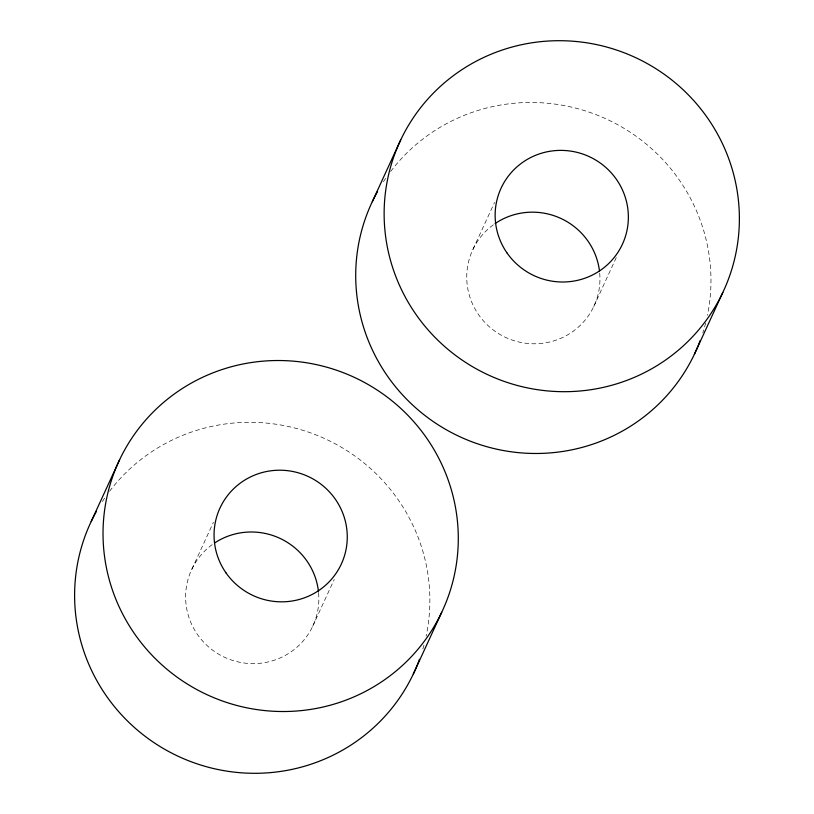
<?xml version="1.0" encoding="UTF-8"?>
<svg xmlns="http://www.w3.org/2000/svg" width="814" height="814" viewBox="0 0 814 814"><rect width="100%" height="100%" fill="white"/><g stroke="black" fill="none" stroke-linecap="round" stroke-linejoin="round"><path stroke-width="0.61" stroke-dasharray="4.07 3.05" d="M191.85 569.21L213.421 522.293M472.944 249.379L494.525 202.472M312.637 626.404L334.218 579.497M593.742 306.573L616.89 256.237M599.694 273.107A66.829 65.598 24.7 0 1 505.738 337.484A66.829 65.598 24.7 0 1 494.2 224.186M383.445 181.736A178.205 174.929 24.7 0 1 386.64 176.984M390.689 171.428A178.205 174.929 24.7 0 1 605.626 118.681A178.205 174.929 24.7 0 1 707.437 315.232M705.646 323.046A178.205 174.929 24.7 0 1 702.797 332.957M102.34 501.566A178.205 174.929 24.7 0 1 104.884 497.751M109.585 491.259A178.205 174.929 24.7 0 1 325.051 438.756A178.205 174.929 24.7 0 1 426.109 636.182M423.962 645.095A178.205 174.929 24.7 0 1 422.049 651.688M318.6 592.938A66.829 65.598 24.7 0 1 225.132 657.539A66.829 65.598 24.7 0 1 212.22 544.637"/><path stroke-width="1.22" d="M91.188 521.54L119.597 459.757M372.283 201.719L400.702 139.937M413.298 674.063L441.717 612.281A178.205 174.929 24.7 0 0 265.018 360.999A178.205 174.929 24.7 0 0 135.236 634.778A178.205 174.929 24.7 0 0 441.717 612.281M694.403 354.243L722.812 292.46A178.205 174.929 24.7 0 0 546.123 41.178A178.205 174.929 24.7 0 0 416.341 314.957A178.205 174.929 24.7 0 0 722.812 292.46M700.182 340.537A178.205 174.929 24.7 0 1 460.002 436.792A178.205 174.929 24.7 0 1 377.533 191.544M495.085 223.575A66.829 65.598 24.7 0 1 599.47 270.96M214.886 542.796A66.829 65.598 24.7 0 1 318.488 591.859M419.475 659.279A178.205 174.929 24.7 0 1 179.426 756.857A178.205 174.929 24.7 0 1 96.428 511.365M507.224 253.235A66.829 65.598 24.7 0 0 622.15 244.79A66.829 65.598 24.7 0 0 555.891 150.559A66.829 65.598 24.7 0 0 507.224 253.235M226.129 573.056A66.829 65.598 24.7 0 0 341.056 564.621A66.829 65.598 24.7 0 0 274.796 470.39A66.829 65.598 24.7 0 0 226.129 573.056"/></g></svg>
